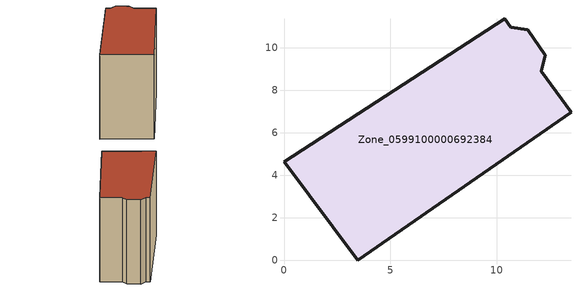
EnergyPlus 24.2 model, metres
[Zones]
Zone_0599100000692384
 floor ground (C_G): 12.28,9.65 12.09,8.89 13.5,6.96 3.46,0 0,4.63 10.39,11.36 10.67,10.96 11.46,10.84 z0
 wall outside (C_F): 0,4.63 3.46,0 13.5,6.96 12.09,8.89 12.28,9.65 11.46,10.84 10.67,10.96 10.39,11.36 0,4.63 z0:9.72
 roof outside (C_R): 11.46,10.84 10.67,10.96 10.39,11.36 0,4.63 3.46,0 13.5,6.96 12.09,8.89 12.28,9.65 z9.72
[BUILDING]
Pand.0599100000692384: North Axis=0; Terrain=City; Loads Convergence Tolerance Value=0.04; Temperature Convergence Tolerance Value=0.4; Solar Distribution=FullExterior; Maximum Number of Warmup Days=25; Minimum Number of Warmup Days=1
[Site:Location]
Rotterdam.The.Hague.AP_ZH_NLD Design_Conditions: Latitude=51.96; Longitude=4.45; Time Zone=1; Elevation=-4.5
[SITE:GROUNDTEMPERATURE:BUILDINGSURFACE]
18, 18, 18, 18, 18, 18, 18, 18, 18, 18, 18, 18
[MATERIAL] Thermal Absorptance=0.9; Solar Absorptance=0.7; Visible Absorptance=0.7
Name | Roughness | Thickness | Conductivity | Density | Specific Heat
G.TI.1946 | MediumSmooth | 0.15 | 1 | 540 | 1210
F.TI.1946 | Rough | 0.3 | 0.857143 | 1920 | 840
R.TI.1946 | MediumRough | 0.2 | 0.1 | 1500 | 1000
[CONSTRUCTION]
C_G: G.TI.1946
C_F: F.TI.1946
C_R: R.TI.1946
[ZONE]
Zone_0599100000692384: Type=1; Multiplier=1; Ceiling Height=Autocalculate; Volume=Autocalculate; Floor Area=autocalculate; Part of Total Floor Area=Yes
[ZONEINFILTRATION:DESIGNFLOWRATE]
Infil_Zone_0599100000692384: Zone or ZoneList or Space or SpaceList=Zone_0599100000692384; Schedule=AlwaysOn; Design Flow Rate Calculation Method=Flow/Area; Flow Rate per Floor Area=0.003; Constant Term Coefficient=1; Temperature Term Coefficient=0; Velocity Term Coefficient=0; Velocity Squared Term Coefficient=0
[HVACTEMPLATE:ZONE:IDEALLOADSAIRSYSTEM]
Zone_0599100000692384: Maximum Heating Supply Air Temperature=50; Minimum Cooling Supply Air Temperature=13; Maximum Heating Supply Air Humidity Ratio=0.0156; Minimum Cooling Supply Air Humidity Ratio=0.0077; Heating Limit=NoLimit; Cooling Limit=NoLimit; Dehumidification Control Type=ConstantSensibleHeatRatio; Cooling Sensible Heat Ratio=0.7; Dehumidification Setpoint=60; Humidification Control Type=None; Humidification Setpoint=30; Outdoor Air Method=None; Outdoor Air Flow Rate per Person=0.00944; Outdoor Air Flow Rate per Zone Floor Area=0; Outdoor Air Flow Rate per Zone=0; Demand Controlled Ventilation Type=None; Outdoor Air Economizer Type=NoEconomizer; Heat Recovery Type=None; Sensible Heat Recovery Effectiveness=0.7; Latent Heat Recovery Effectiveness=0.65
[ZONECONTROL:THERMOSTAT]
ThermostatControl_Zone_0599100000692384: Zone or ZoneList=Zone_0599100000692384; Control Type Schedule=DualSetpointControlType; Control 1=Thermostat_Zone_0599100000692384; Temperature Difference Between Cutout And Setpoint=0
[THERMOSTATSETPOINT:DUALSETPOINT]
Thermostat_Zone_0599100000692384: Heating Setpoint Temperature Schedule=HeatingSetpoint_Zone_0599100000692384; Cooling Setpoint Temperature Schedule=CoolingSetpoint_Zone_0599100000692384
[SCHEDULE:COMPACT]
HeatingSetpoint_Zone_0599100000692384: Through: 12/31, For: AllDays, Until: 24:00, 21
CoolingSetpoint_Zone_0599100000692384: Through: 12/31, For: AllDays, Until: 24:00, 24
DualSetpointControlType: Through: 12/31, For: AllDays, Until: 24:00, 4
AlwaysOn: Through: 12/31, For: AllDays, Until: 24:00, 1
